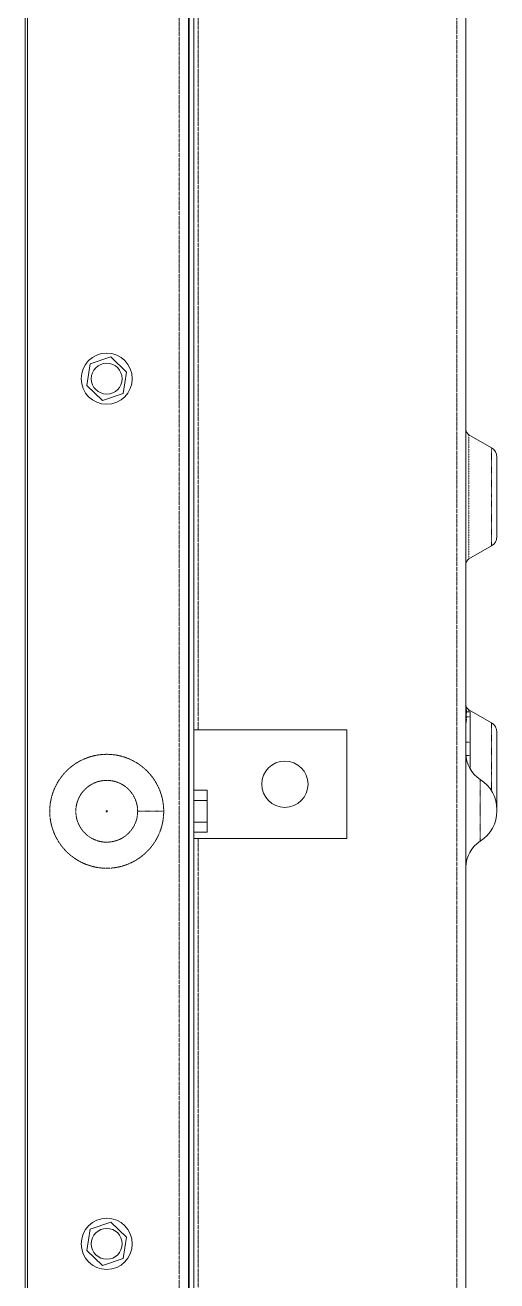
# Model space of a CAD drawing. Header units: millimetres. Extents: x 60499 to 556746, y 248297 to 497145.
# Drawn here: x 119985 to 123190, y 352760 to 361293 of the extents above; entities that cross this region are included whole.
import ezdxf

# ---------------------------------------------------------------- set-up
doc = ezdxf.new("R2010")
doc.units = ezdxf.units.MM
doc.linetypes.add('PHANTOM', pattern=[20, 10, -2, 2, -2, 2, -2])

msp = doc.modelspace()

# ---------------------------------------------------------------- linework, layer by layer
at = {"color": 7, "linetype": 'PHANTOM', "lineweight": 13, "ltscale": 0.03937}
for p, q in [((122917.3, 366597.9), (122917.3, 347722.2)), ((121031.9, 346713.4), (121031.9, 365159.2)), ((121161.8, 356504.5), (121161.8, 363367.1)), ((121161.8, 348535.8), (121161.8, 355765.4))]:
    msp.add_line(p, q, dxfattribs=at)
at = {"color": 7, "lineweight": 13, "ltscale": 0.03937}
for p, q in [((122980, 366597.9), (122980, 347748.1)), ((120001.5, 365159.2), (120001.5, 346713.4)), ((121094.9, 347664.1), (121094.9, 365159.2)), ((121099.1, 365162.5), (121099.1, 347677.5)), ((121132.4, 347677.5), (121132.4, 365162.5)), ((119985.4, 364213.6), (119985.4, 349936.6)), ((121094.9, 356504.5), (121094.9, 357260.9)), ((121132.4, 356504.5), (122169.9, 356504.5)), ((122169.9, 355765.4), (122169.9, 356504.5)), ((121094.9, 355765.4), (121094.9, 353939.9)), ((121132.4, 355765.4), (122169.9, 355765.4))]:
    msp.add_line(p, q, dxfattribs=at)
at = {"color": 7, "lineweight": 13, "ltscale": 0.016077}
msp.add_line((121094.9, 358600.9), (121094.9, 359141), dxfattribs=at)
at = {"color": 7, "lineweight": 13, "ltscale": 0.004405}
for p, q in [((120428, 358991.5), (120404.4, 358845.4)), ((120568.3, 359038.6), (120428, 358991.5)), ((120675.1, 358936.2), (120568.3, 359038.6)), ((120651.6, 358790.1), (120675.1, 358936.2)), ((120404.4, 358845.4), (120511.3, 358743.1)), ((120511.3, 358743.1), (120651.6, 358790.1)), ((121221.7, 356025.4), (121221.7, 355877.5)), ((120428, 353112.8), (120404.4, 352966.7)), ((120568.3, 353159.8), (120428, 353112.8)), ((120675.1, 353057.5), (120568.3, 353159.8)), ((120651.6, 352911.4), (120675.1, 353057.5)), ((120404.4, 352966.7), (120511.3, 352864.3)), ((120511.3, 352864.3), (120651.6, 352911.4))]:
    msp.add_line(p, q, dxfattribs=at)
at = {"color": 7, "linetype": 'PHANTOM', "lineweight": 13, "ltscale": 0.012565}
msp.add_line((123000.1, 358509.8), (123000.1, 358087.7), dxfattribs=at)
at = {"color": 7, "lineweight": 13, "ltscale": 0.00526}
for p, q in [((123153.1, 358421.5), (123000.1, 358509.8)), ((123153.1, 357754.1), (123000.1, 357665.8)), ((123153.1, 356551.8), (123000.1, 356640.1))]:
    msp.add_line(p, q, dxfattribs=at)
at = {"color": 7, "linetype": 'PHANTOM', "lineweight": 13, "ltscale": 0.009935}
for p, q in [((123153.1, 358087.8), (123153.1, 358421.5)), ((123153.1, 356218.1), (123153.1, 356551.8))]:
    msp.add_line(p, q, dxfattribs=at)
at = {"color": 7, "lineweight": 13, "ltscale": 0.008038}
for p, q in [((123189.9, 358087.8), (123189.9, 358357.8)), ((123189.9, 356218.1), (123189.9, 356488.1))]:
    msp.add_line(p, q, dxfattribs=at)
at = {"color": 7, "linetype": 'PHANTOM', "lineweight": 13, "ltscale": 0.012561}
msp.add_line((123000.1, 357665.8), (123000.1, 358087.7), dxfattribs=at)
at = {"color": 7, "linetype": 'PHANTOM', "lineweight": 13, "ltscale": 0.009931}
msp.add_line((123153.1, 357754.1), (123153.1, 358087.8), dxfattribs=at)
at = {"color": 7, "lineweight": 13, "ltscale": 0.008035}
for p, q in [((123189.9, 357817.9), (123189.9, 358087.8)), ((123189.9, 355948.1), (123189.9, 356218.1))]:
    msp.add_line(p, q, dxfattribs=at)
at = {"color": 7, "lineweight": 13, "ltscale": 0.002185}
msp.add_line((121095, 357261.9), (121095, 357188.5), dxfattribs=at)
at = {"color": 7, "lineweight": 13, "ltscale": 0.00023561}
msp.add_line((121095, 357188.5), (121095, 357180.6), dxfattribs=at)
at = {"color": 7, "linetype": 'PHANTOM', "lineweight": 13, "ltscale": 0.00012195}
for p, q in [((121095, 357188.5), (121099.1, 357188.5)), ((121099.1, 355226.9), (121095, 355226.9)), ((121095, 354520.8), (121099.1, 354520.8))]:
    msp.add_line(p, q, dxfattribs=at)
at = {"color": 7, "lineweight": 13, "ltscale": 0.00012195}
for p, q in [((121095, 357180.6), (121099.1, 357180.6)), ((121095, 355235), (121099.1, 355235)), ((121099.1, 354518.2), (121095, 354518.2))]:
    msp.add_line(p, q, dxfattribs=at)
at = {"color": 7, "lineweight": 13, "ltscale": 3.13586e-05}
msp.add_line((122980, 356650.6), (122981, 356650.6), dxfattribs=at)
at = {"color": 7, "linetype": 'PHANTOM', "lineweight": 13, "ltscale": 3.13586e-05}
for p, q in [((122980, 356601.7), (122981, 356601.7)), ((122981, 356576), (122980, 356576))]:
    msp.add_line(p, q, dxfattribs=at)
at = {"color": 7, "lineweight": 13, "ltscale": 0.000803069}
msp.add_line((123009.4, 356627.1), (122982.4, 356627.1), dxfattribs=at)
at = {"color": 7, "linetype": 'PHANTOM', "lineweight": 13, "ltscale": 0.000387898}
msp.add_line((123000.1, 356640.1), (123000.1, 356627.1), dxfattribs=at)
at = {"color": 7, "lineweight": 13, "ltscale": 0.00099092}
msp.add_line((123009.4, 356593.8), (123009.4, 356627.1), dxfattribs=at)
at = {"color": 7, "lineweight": 13, "ltscale": 6.03143e-05}
msp.add_line((122980, 356577.2), (122982, 356577.2), dxfattribs=at)
at = {"color": 7, "linetype": 'PHANTOM', "lineweight": 13, "ltscale": 0.000801867}
msp.add_line((123009.4, 356593.8), (122982.5, 356593.8), dxfattribs=at)
at = {"color": 7, "lineweight": 13, "ltscale": 0.005126}
msp.add_line((123009.4, 356593.8), (123009.4, 356421.6), dxfattribs=at)
at = {"color": 7, "lineweight": 13, "ltscale": 0.000124954}
for p, q in [((121094.9, 356504.5), (121099.1, 356504.5)), ((121094.9, 356125.3), (121099.1, 356125.3)), ((121094.9, 355777.6), (121099.1, 355777.6)), ((121094.9, 355765.4), (121099.1, 355765.4))]:
    msp.add_line(p, q, dxfattribs=at)
at = {"color": 7, "linetype": 'PHANTOM', "lineweight": 13, "ltscale": 0.000876239}
msp.add_line((123009.4, 356421.6), (122980, 356421.6), dxfattribs=at)
at = {"color": 7, "lineweight": 13, "ltscale": 0.002686}
msp.add_line((123009.4, 356331.4), (123009.4, 356421.6), dxfattribs=at)
at = {"color": 7, "linetype": 'PHANTOM', "lineweight": 13, "ltscale": 0.000863263}
msp.add_line((123009.4, 356331.4), (122980.4, 356331.4), dxfattribs=at)
at = {"color": 7, "lineweight": 13, "ltscale": 0.002489}
msp.add_line((123009.4, 356331.4), (123009.4, 356247.8), dxfattribs=at)
at = {"color": 7, "linetype": 'PHANTOM', "lineweight": 13, "ltscale": 0.003777}
msp.add_line((123153.1, 356091.2), (123153.1, 356218.1), dxfattribs=at)
at = {"color": 7, "lineweight": 13, "ltscale": 0.001516}
for p, q in [((121094.9, 356074.4), (121094.9, 356125.3)), ((121094.9, 355777.6), (121094.9, 355828.5))]:
    msp.add_line(p, q, dxfattribs=at)
at = {"color": 7, "lineweight": 13, "ltscale": 0.00266}
for p, q in [((121132.4, 356094.2), (121221.7, 356094.2)), ((121132.4, 356025.4), (121221.7, 356025.4)), ((121132.4, 355877.5), (121221.7, 355877.5)), ((121132.4, 355808.7), (121221.7, 355808.7))]:
    msp.add_line(p, q, dxfattribs=at)
at = {"color": 7, "lineweight": 13, "ltscale": 0.002048}
for p, q in [((121221.7, 356094.2), (121221.7, 356025.4)), ((121221.7, 355877.5), (121221.7, 355808.7))]:
    msp.add_line(p, q, dxfattribs=at)
at = {"color": 7, "linetype": 'PHANTOM', "lineweight": 13, "ltscale": 0.006243}
msp.add_line((123077.2, 355958.1), (123077.2, 356167.8), dxfattribs=at)
at = {"color": 7, "lineweight": 13, "ltscale": 0.003659}
for p, q in [((121094.9, 355951.4), (121094.9, 356074.4)), ((121094.9, 355828.5), (121094.9, 355951.4))]:
    msp.add_line(p, q, dxfattribs=at)
at = {"color": 7, "linetype": 'PHANTOM', "lineweight": 13, "ltscale": 0.005272}
msp.add_line((120926.8, 355951.4), (120749.7, 355951.4), dxfattribs=at)
at = {"color": 7, "linetype": 'PHANTOM', "lineweight": 13, "ltscale": 0.006241}
msp.add_line((123077.2, 355748.4), (123077.2, 355958.1), dxfattribs=at)
at = {"color": 7, "lineweight": 13, "ltscale": 2.61325e-05}
msp.add_line((123189.9, 355966.7), (123189.9, 355965.8), dxfattribs=at)
at = {"color": 7, "lineweight": 13, "ltscale": 0.000133184}
msp.add_line((123189.9, 355958.1), (123189.9, 355962.6), dxfattribs=at)
at = {"color": 7, "lineweight": 13, "ltscale": 0.000133124}
msp.add_line((123189.9, 355953.6), (123189.9, 355958.1), dxfattribs=at)
at = {"color": 7, "lineweight": 13, "ltscale": 1.27362e-05}
msp.add_line((123189.9, 355956.4), (123189.9, 355956.9), dxfattribs=at)
at = {"color": 7, "lineweight": 13, "ltscale": 0.000103387}
msp.add_line((121095, 355765.4), (121095, 355761.9), dxfattribs=at)
at = {"color": 7, "lineweight": 13, "ltscale": 0.001231}
msp.add_line((121095, 355761.9), (121095, 355720.6), dxfattribs=at)
at = {"color": 7, "linetype": 'PHANTOM', "lineweight": 13, "ltscale": 0.00012183}
for p, q in [((121095, 355761.9), (121099.1, 355761.9)), ((121099.1, 355720.6), (121095, 355720.6)), ((121095, 355623.3), (121099.1, 355623.3)), ((121095, 355032), (121099.1, 355032)), ((121099.1, 354984.9), (121095, 354984.9))]:
    msp.add_line(p, q, dxfattribs=at)
at = {"color": 7, "lineweight": 13, "ltscale": 0.002896}
msp.add_line((121095, 355720.6), (121095, 355623.3), dxfattribs=at)
at = {"color": 7, "lineweight": 13, "ltscale": 5.40666e-05}
msp.add_line((121095, 355623.3), (121095, 355621.5), dxfattribs=at)
at = {"color": 7, "lineweight": 13, "ltscale": 0.00012183}
msp.add_line((121099.1, 355621.5), (121095, 355621.5), dxfattribs=at)
at = {"color": 7, "lineweight": 13, "ltscale": 0.000240536}
msp.add_line((121095, 355235), (121095, 355226.9), dxfattribs=at)
at = {"color": 7, "lineweight": 13, "ltscale": 0.005804}
msp.add_line((121095, 355226.9), (121095, 355032), dxfattribs=at)
at = {"color": 7, "lineweight": 13, "ltscale": 0.000254834}
msp.add_line((121095, 355023.4), (121095, 355032), dxfattribs=at)
at = {"color": 7, "lineweight": 13, "ltscale": 0.001147}
msp.add_line((121095, 354984.9), (121095, 355023.4), dxfattribs=at)
at = {"color": 7, "lineweight": 13, "ltscale": 0.013816}
msp.add_line((121095, 354520.8), (121095, 354984.9), dxfattribs=at)
at = {"color": 7, "lineweight": 13, "ltscale": 2.3549e-05}
msp.add_line((121095, 354885.6), (121095, 354886.4), dxfattribs=at)
at = {"color": 7, "lineweight": 13, "ltscale": 0.006473}
msp.add_line((121095, 354668.1), (121095, 354885.6), dxfattribs=at)
at = {"color": 7, "lineweight": 13, "ltscale": 7.70148e-05}
msp.add_line((121095, 354520.8), (121095, 354518.2), dxfattribs=at)
at = {"color": 7, "lineweight": 13, "ltscale": 0.03937}
for points in [[(122981, 356650.6), (122982.6, 356635.4), (122982.5, 356633.2), (122982.4, 356632.5), (122982.3, 356632.2), (122982.2, 356632.1), (122982.1, 356632)], [(122981, 356607.5), (122981.9, 356610.6), (122982.6, 356620.3), (122981, 356640.7)], [(122981, 356601.7), (122981.9, 356598.8), (122982.6, 356589.8), (122982.1, 356577.2)], [(122981, 356558.6), (122982.6, 356574), (122982.5, 356576.1), (122982.4, 356576.8), (122982.2, 356577), (122982.1, 356577.1), (122982, 356577.2)]]:
    msp.add_lwpolyline(points, dxfattribs=at)
for centre, radius in [((120539.8, 358890.8), 173.8), ((120539.8, 358890.8), 105), ((121750, 356134.9), 157.5), ((120539.8, 353012.1), 173.8), ((120539.8, 353012.1), 105)]:
    msp.add_circle(centre, radius, dxfattribs=at)
at = {"color": 7, "linetype": 'PHANTOM', "lineweight": 13, "ltscale": 0.03937}
for radius in [387, 209.9, 4.47]:
    msp.add_circle((120539.8, 355951.4), radius, dxfattribs=at)
at = {"color": 7, "lineweight": 13, "ltscale": 0.03937}
for centre, radius, start, end in [((121107.5, 361134.4), 12.6, 131.85199, 179.99999), ((121101.6, 359818.8), 6.72, 180.00001, 247.87194), ((121101.6, 358601.1), 6.72, 180.00001, 247.93431), ((123020.3, 358544.7), 40.3, 180.00001, 240.00056), ((123116.4, 358357.8), 73.6, 0.00004, 60.00064), ((123116.4, 357817.9), 73.6, 299.9994, 359.99998), ((123020.3, 357630.9), 40.3, 119.99944, 179.99999), ((121101.6, 357260.7), 6.72, 112.06569, 179.99999), ((123020.3, 356675), 40.3, 180.00001, 240.00056), ((122983, 356575.5), 1.99, 119.85794, 165.53473), ((123116.4, 356488.1), 73.6, 0.00004, 60.00064), ((123189.9, 356344.9), 210, 179.99998, 237.54117), ((122946.7, 355962.6), 243.2, 0, 57.54113), ((122946.7, 355953.6), 243.2, 302.45886, 0), ((123116.4, 355948.1), 73.6, 354.6657, 359.99997), ((123189.9, 355571.3), 210, 122.45886, 179.99999), ((121101.6, 353940.1), 6.72, 180.00001, 247.93299)]:
    msp.add_arc(centre, radius, start, end, dxfattribs=at)
for centre, major_axis, ratio, start_param, end_param in [((122687, 356609.5), (297.1, 0), 0.954401, 0.145174, 0.167928), ((122687, 356599.7), (297.1, 0), 0.954401, 0.145174, 0.167917), ((122687, 356620.4), (297.1, 0), 0.298528, 6.115383, 6.138009), ((122687, 356588.8), (-297.1, 0), 0.298528, 3.286771, 3.309395), ((122687, 356588.8), (-297.1, 0), 0.298528, 2.973791, 2.996416), ((122687, 356599.7), (-297.1, 0), 0.954401, 2.973658, 2.996412)]:
    msp.add_ellipse(centre, major_axis=major_axis, ratio=ratio, start_param=start_param, end_param=end_param, dxfattribs=at)

doc.saveas('drawing.dxf')
